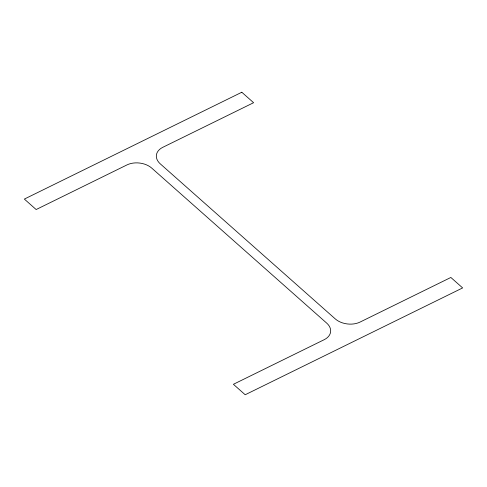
<?xml version="1.0" encoding="UTF-8"?>
<svg xmlns="http://www.w3.org/2000/svg" width="487" height="487" viewBox="0 0 487 487"><rect width="100%" height="100%" fill="white"/><g stroke="black" fill="none" stroke-linecap="round" stroke-linejoin="round"><path stroke-width="0.73" d="M241.802 92.25L24.35 199.08L36.148 209.538L126.967 164.916A17.648 11.828 6.3 0 1 151.719 168.088L326.704 323.124A17.648 11.828 6.3 0 1 324.22 339.676L233.401 384.298L245.198 394.75L462.65 287.92L450.852 277.462L360.033 322.084A17.648 11.828 6.3 0 1 335.281 318.912L160.296 163.875A17.648 11.828 6.3 0 1 162.78 147.324L253.599 102.702L241.802 92.25"/></g></svg>
